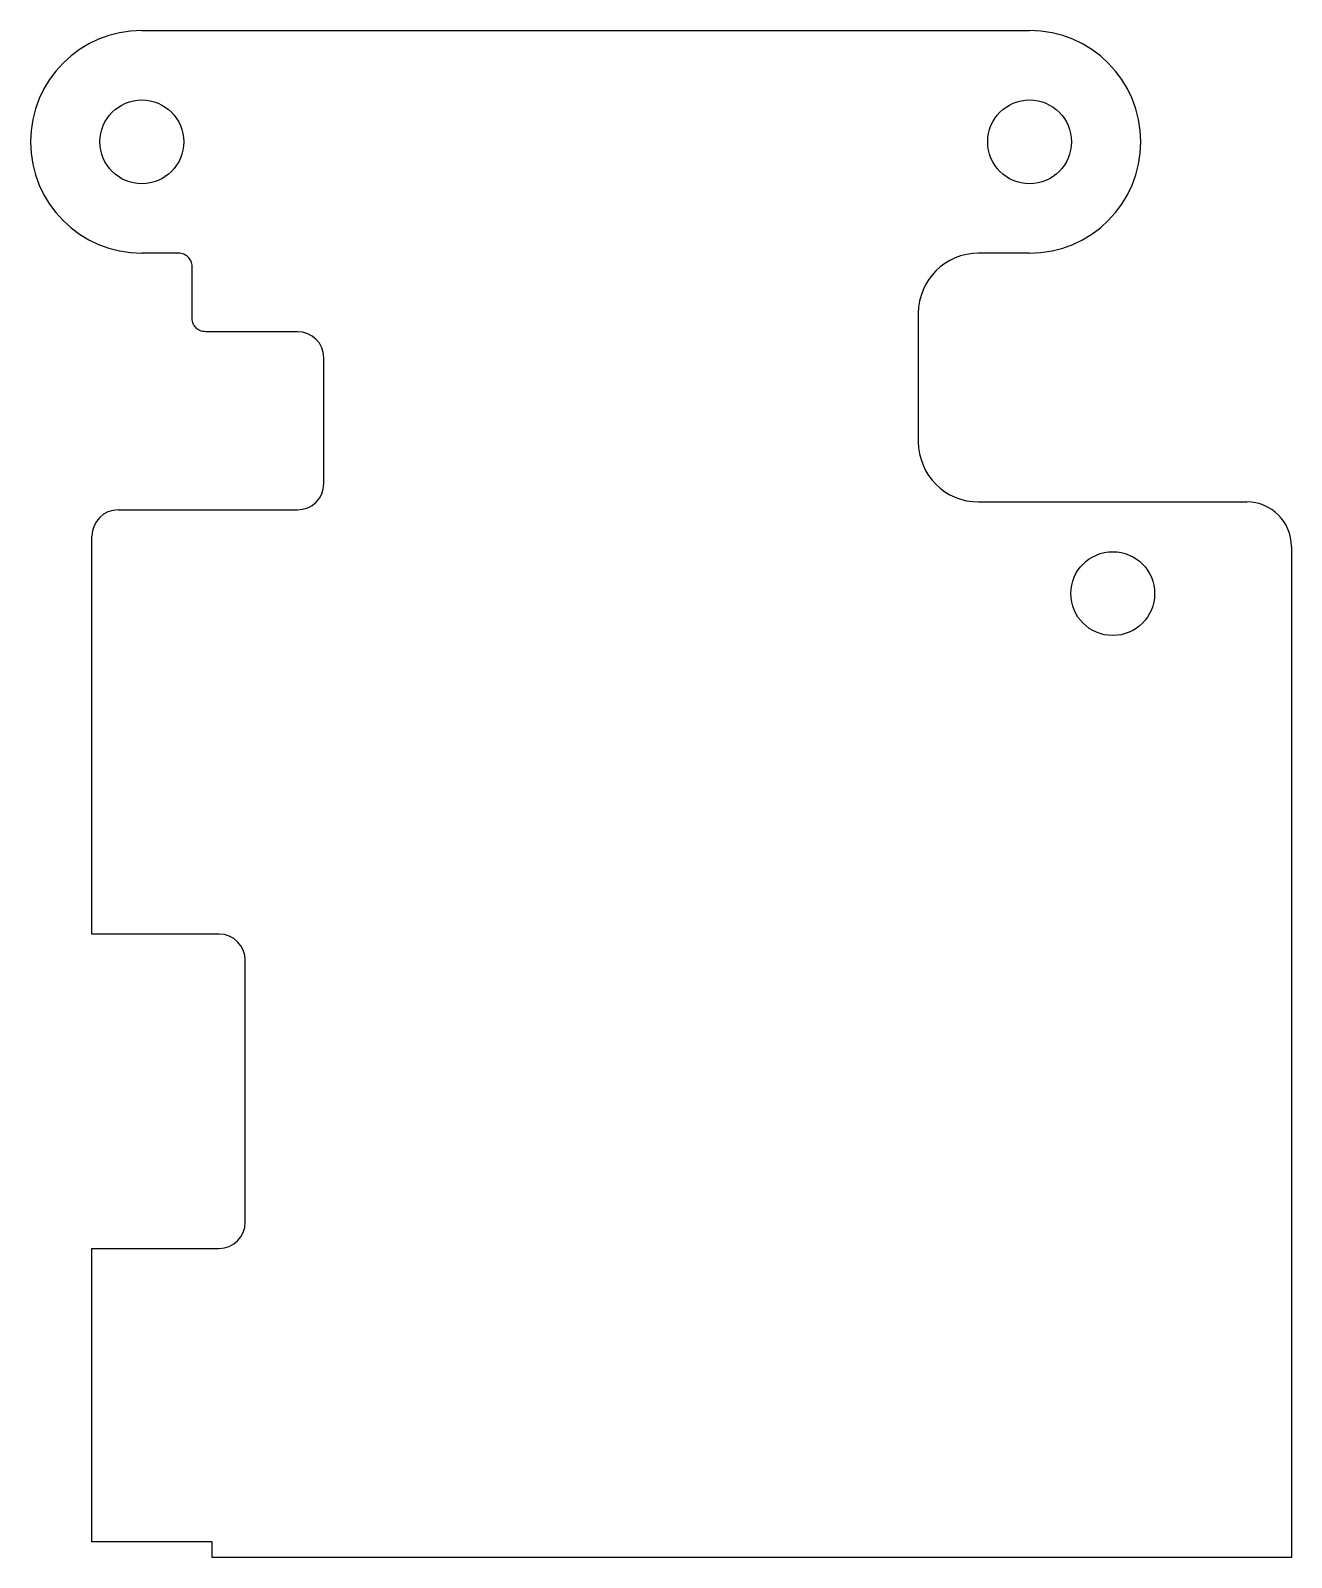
# Model space of a CAD drawing. Header units: millimetres. Extents: x -23.1 to 25, y -32.4 to 25.9.
import ezdxf

# ---------------------------------------------------------------- set-up
doc = ezdxf.new("R2010")
doc.units = ezdxf.units.MM

msp = doc.modelspace()

# ---------------------------------------------------------------- linework, layer by layer
for p, q in [((-18.85, 25.9), (15.05, 25.9)), ((-17.452, 17.4), (-18.85, 17.4)), ((15.05, 17.4), (13.1, 17.4)), ((-16.931, 14.9), (-16.931, 16.9)), ((10.8, 15.1), (10.8, 10.2)), ((-12.9, 14.4), (-16.412, 14.4)), ((-11.9, 8.6), (-11.9, 13.4)), ((-19.753, 7.6), (-12.9, 7.6)), ((13.1, 7.9), (23.35, 7.9)), ((-20.753, -8.6), (-20.753, 6.6)), ((25.05, 6.2), (25.05, -32.4)), ((-15.9, -8.6), (-20.753, -8.6)), ((-14.9, -19.6), (-14.9, -9.6)), ((-20.753, -20.6), (-15.9, -20.6)), ((-20.753, -31.8), (-20.753, -20.6)), ((-16.164, -31.8), (-20.753, -31.8)), ((-16.164, -32.4), (-16.164, -31.8)), ((25.05, -32.4), (-16.164, -32.4))]:
    msp.add_line(p, q)
for centre in [(-18.85, 21.65), (15.05, 21.65), (18.225, 4.4)]:
    msp.add_circle(centre, 1.6)
for centre, radius, start, end in [((-18.85, 21.65), 4.25, 90, 270), ((15.05, 21.65), 4.25, 270, 90), ((13.1, 15.1), 2.3, 90, 180), ((-12.9, 13.4), 1, 0, 90), ((13.1, 10.2), 2.3, 180, 270), ((-12.9, 8.6), 1, 270, 0), ((-19.753, 6.6), 1, 90, 180), ((23.35, 6.2), 1.7, 0, 90), ((-15.9, -9.6), 1, 0, 90), ((-15.9, -19.6), 1, 270, 0)]:
    msp.add_arc(centre, radius, start, end)
for points, knots in [([(-16.931, 16.9), (-16.931, 16.961), (-16.946, 17.033), (-16.994, 17.146), (-17.036, 17.207), (-17.126, 17.295), (-17.19, 17.337), (-17.31, 17.385), (-17.387, 17.4), (-17.452, 17.4)], [-0.07565187, -0.07565187, -0.07565187, -0.07565187, -0.05738059, -0.05738059, -0.03873778, -0.03873778, -0.01960517, -0.01960517, 0, 0, 0, 0]), ([(-16.412, 14.4), (-16.477, 14.4), (-16.553, 14.415), (-16.672, 14.463), (-16.736, 14.505), (-16.826, 14.592), (-16.868, 14.654), (-16.916, 14.767), (-16.931, 14.839), (-16.931, 14.9)], [0.15072472, 0.15072472, 0.15072472, 0.15072472, 0.17012089, 0.17012089, 0.18920612, 0.18920612, 0.20786583, 0.20786583, 0.22615508, 0.22615508, 0.22615508, 0.22615508])]:
    msp.add_open_spline(points, degree=3, knots=knots)

doc.saveas('drawing.dxf')
